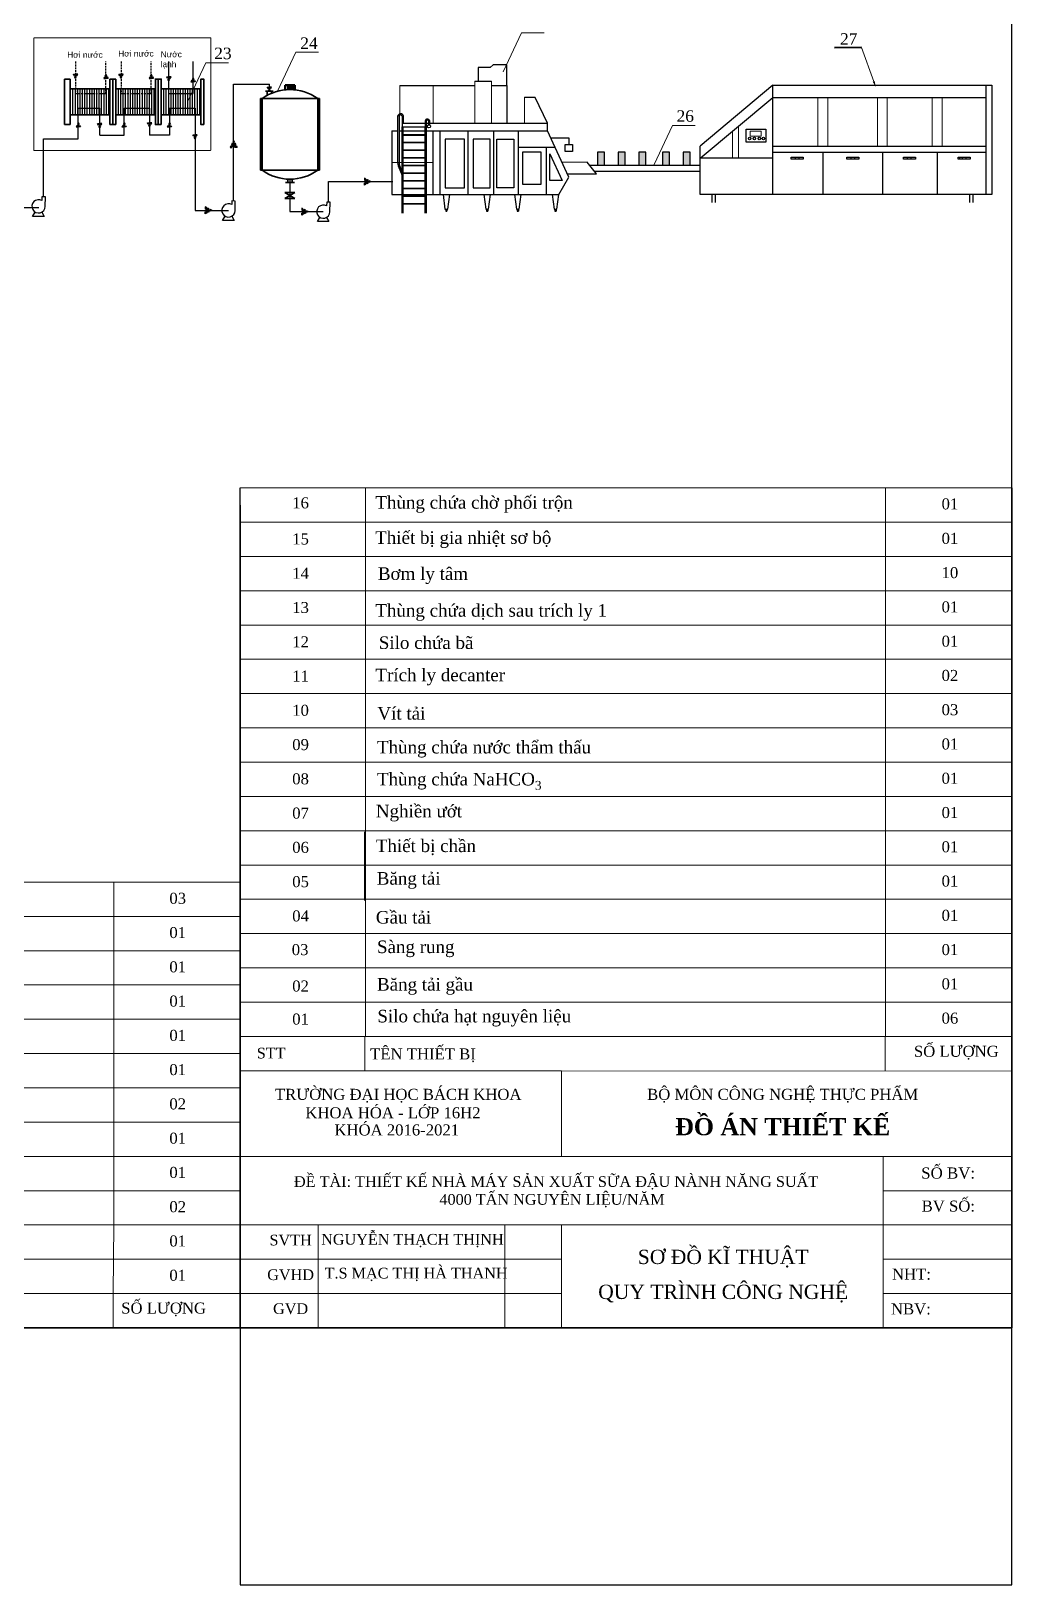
# Model space of a CAD drawing. Header units: millimetres. Extents: x -76212 to 9435109730, y -5959132081 to 60147.
# Drawn here: x 25728 to 89591, y -139927 to -38719 of the extents above; entities that cross this region are included whole.
import ezdxf

# ---------------------------------------------------------------- set-up
doc = ezdxf.new("R2010")
doc.units = ezdxf.units.MM
doc.linetypes.add('W. Cot Tang L5-L13$0$HIDDEN2', pattern=[0.1875, 0.125, -0.0625])
doc.layers.add('121', color=7, linetype='Continuous')
doc.layers.add('duong net manh', color=5, linetype='Continuous')
for name, color, linetype, lineweight in [('A-DOOR', 5, 'W. Cot Tang L5-L13$0$HIDDEN2', 5), ('athietbi', 2, 'Continuous', 35), ('bao', 7, 'Continuous', 30), ('CCDC_KT_BE TONG', 1, 'Continuous', 25), ('duong cat', 90, 'Continuous', 13), ('K.Thuoc0.15', 2, 'Continuous', 15), ('net co ban', 80, 'Continuous', 25), ('netchinh1', 221, 'Continuous', 40), ('netmanh', 8, 'Continuous', 0), ('tb dây chuyền', 10, 'Continuous', 40), ('van ban', 112, 'Continuous', 20), ('vinh', 120, 'Continuous', 25), ('đường hơi nước', 6, 'Continuous', 9)]:
    doc.layers.add(name, color=color, linetype=linetype, lineweight=lineweight)
doc.styles.add('DIM', font='arial.ttf')
doc.styles.add('NGA', font='arial.ttf', dxfattribs={"height": 2})

# ---------------------------------------------------------------- blocks, each defined once
blk = doc.blocks.new('v b')
for points in [[(71401, -182775), (71401, -140775), (12001, -140775), (12001, -182775)], [(53401, -188775), (71401, -188775), (71401, -182775), (53401, -182775)]]:
    blk.add_lwpolyline(points, close=True)

msp = doc.modelspace()

# ---------------------------------------------------------------- hatches: boundary and pattern name
at = {"lineweight": 9}
h = msp.add_hatch(dxfattribs=at)
h.set_pattern_fill('ANGLE', color=256)
h.set_pattern_definition([(0, (-79803.8505, -118405.4586), (0, 6.985), [5.08, -1.905]), (90, (-79803.8505, -118405.4586), (-6.985, 4e-16), [5.08, -1.905])])
h.paths.add_polyline_path([(62600.7, -47462), (63069.8, -47462), (63069.8, -46603.8), (62600.7, -46603.8)])
h.paths.add_polyline_path([(64416.4, -46603.8), (63947.3, -46603.8), (63947.3, -47462), (64416.4, -47462)])
h.paths.add_polyline_path([(65762.5, -46603.8), (65293.4, -46603.8), (65293.4, -47462), (65762.5, -47462)])
h.paths.add_polyline_path([(67305.9, -46603.8), (66836.8, -46603.8), (66836.8, -47462), (67305.9, -47462)])
h.paths.add_polyline_path([(68180.7, -47462), (68649.8, -47462), (68649.8, -46603.8), (68180.7, -46603.8)])
at = {"layer": '121', "linetype": 'W. Cot Tang L5-L13$0$HIDDEN2', "lineweight": 9, "ltscale": 1000}
h = msp.add_hatch(color=7, dxfattribs=at)
h.dxf.hatch_style = 1
h.paths.add_polyline_path([(28762.7, -41531.1), (28622, -41795.9), (28622, -41531.1)])
h.paths.add_polyline_path([(28622, -41531.1), (28622, -41795.9), (28481.3, -41531.1)])
h = msp.add_hatch(color=7, dxfattribs=at)
h.dxf.hatch_style = 1
h.paths.add_polyline_path([(30454.5, -41800), (30595.2, -41535.2), (30595.2, -41800)])
h.paths.add_polyline_path([(30595.2, -41800), (30595.2, -41535.2), (30736, -41800)])
h = msp.add_hatch(color=7, dxfattribs=at)
h.dxf.hatch_style = 1
h.paths.add_polyline_path([(30454.5, -41800), (30595.2, -41535.2), (30595.2, -41800)])
h.paths.add_polyline_path([(30595.2, -41800), (30595.2, -41535.2), (30736, -41800)])
h = msp.add_hatch(color=7, dxfattribs=at)
h.dxf.hatch_style = 1
h.paths.add_polyline_path([(31726.6, -41531.1), (31585.9, -41795.9), (31585.9, -41531.1)])
h.paths.add_polyline_path([(31585.9, -41531.1), (31585.9, -41795.9), (31445.2, -41531.1)])
h = msp.add_hatch(color=7, dxfattribs=at)
h.dxf.hatch_style = 1
h.paths.add_polyline_path([(33407.4, -41800), (33548.1, -41535.2), (33548.1, -41800)])
h.paths.add_polyline_path([(33548.1, -41800), (33548.1, -41535.2), (33688.9, -41800)])
h = msp.add_hatch(color=7, dxfattribs=at)
h.dxf.hatch_style = 1
h.paths.add_polyline_path([(33407.4, -41800), (33548.1, -41535.2), (33548.1, -41800)])
h.paths.add_polyline_path([(33548.1, -41800), (33548.1, -41535.2), (33688.9, -41800)])
h = msp.add_hatch(color=7, dxfattribs=at)
h.dxf.hatch_style = 1
h.paths.add_polyline_path([(34841.5, -41700.3), (34700.7, -41965.2), (34700.7, -41700.3)])
h.paths.add_polyline_path([(34700.7, -41700.3), (34700.7, -41965.2), (34560, -41700.3)])
h = msp.add_hatch(color=7, dxfattribs=at)
h.dxf.hatch_style = 1
h.paths.add_polyline_path([(36135.5, -42019.8), (36276.2, -41754.9), (36276.2, -42019.8)])
h.paths.add_polyline_path([(36276.2, -42019.8), (36276.2, -41754.9), (36417, -42019.8)])
h = msp.add_hatch(color=7, dxfattribs=at)
h.dxf.hatch_style = 1
h.paths.add_polyline_path([(36135.5, -42019.8), (36276.2, -41754.9), (36276.2, -42019.8)])
h.paths.add_polyline_path([(36276.2, -42019.8), (36276.2, -41754.9), (36417, -42019.8)])
h = msp.add_hatch(color=7, dxfattribs=at)
h.dxf.hatch_style = 1
h.paths.add_polyline_path([(41384.7, -42368.4), (41244, -42633.3), (41244, -42368.4)])
h.paths.add_polyline_path([(41244, -42368.4), (41244, -42633.3), (41103.3, -42368.4)])
h = msp.add_hatch(color=7, dxfattribs=at)
h.dxf.hatch_style = 1
h.paths.add_polyline_path([(28661.9, -44966.7), (28802.7, -44701.9), (28802.7, -44966.7)])
h.paths.add_polyline_path([(28802.7, -44966.7), (28802.7, -44701.9), (28943.4, -44966.7)])
h = msp.add_hatch(color=7, dxfattribs=at)
h.dxf.hatch_style = 1
h.paths.add_polyline_path([(28661.9, -44966.7), (28802.7, -44701.9), (28802.7, -44966.7)])
h.paths.add_polyline_path([(28802.7, -44966.7), (28802.7, -44701.9), (28943.4, -44966.7)])
h = msp.add_hatch(color=7, dxfattribs=at)
h.dxf.hatch_style = 1
h.paths.add_polyline_path([(30343.7, -44749.2), (30203, -45014), (30203, -44749.2)])
h.paths.add_polyline_path([(30203, -44749.2), (30203, -45014), (30062.3, -44749.2)])
h = msp.add_hatch(color=7, dxfattribs=at)
h.dxf.hatch_style = 1
h.paths.add_polyline_path([(31643.5, -44966.7), (31784.2, -44701.9), (31784.2, -44966.7)])
h.paths.add_polyline_path([(31784.2, -44966.7), (31784.2, -44701.9), (31924.9, -44966.7)])
h = msp.add_hatch(color=7, dxfattribs=at)
h.dxf.hatch_style = 1
h.paths.add_polyline_path([(31643.5, -44966.7), (31784.2, -44701.9), (31784.2, -44966.7)])
h.paths.add_polyline_path([(31784.2, -44966.7), (31784.2, -44701.9), (31924.9, -44966.7)])
h = msp.add_hatch(color=7, dxfattribs=at)
h.dxf.hatch_style = 1
h.paths.add_polyline_path([(33585.2, -44696.8), (33444.5, -44961.7), (33444.5, -44696.8)])
h.paths.add_polyline_path([(33444.5, -44696.8), (33444.5, -44961.7), (33303.8, -44696.8)])
h = msp.add_hatch(color=7, dxfattribs=at)
h.dxf.hatch_style = 1
h.paths.add_polyline_path([(34595.2, -44966.7), (34736, -44701.9), (34736, -44966.7)])
h.paths.add_polyline_path([(34736, -44966.7), (34736, -44701.9), (34876.7, -44966.7)])
h = msp.add_hatch(color=7, dxfattribs=at)
h.dxf.hatch_style = 1
h.paths.add_polyline_path([(34595.2, -44966.7), (34736, -44701.9), (34736, -44966.7)])
h.paths.add_polyline_path([(34736, -44966.7), (34736, -44701.9), (34876.7, -44966.7)])
h = msp.add_hatch(color=7, dxfattribs=at)
h.dxf.hatch_style = 1
h.paths.add_polyline_path([(36550.1, -45471.6), (36409.4, -45736.5), (36409.4, -45471.6)])
h.paths.add_polyline_path([(36409.4, -45471.6), (36409.4, -45736.5), (36268.6, -45471.6)])
h = msp.add_hatch(color=7, dxfattribs=at)
h.dxf.hatch_style = 1
h.paths.add_polyline_path([(38681.2, -46300.8), (38915.7, -45859.3), (38915.7, -46300.8)])
h.paths.add_polyline_path([(38915.7, -46300.8), (38915.7, -45859.3), (39150.2, -46300.8)])
h = msp.add_hatch(color=7, dxfattribs=at)
h.dxf.hatch_style = 1
h.paths.add_polyline_path([(38681.2, -46300.8), (38915.7, -45859.3), (38915.7, -46300.8)])
h.paths.add_polyline_path([(38915.7, -46300.8), (38915.7, -45859.3), (39150.2, -46300.8)])
h = msp.add_hatch(color=7, dxfattribs=at)
h.dxf.hatch_style = 1
h.paths.add_polyline_path([(47436, -48299.6), (47859.8, -48524.7), (47436, -48524.7)])
h.paths.add_polyline_path([(47436, -48524.7), (47859.8, -48524.7), (47436, -48749.9)])
h = msp.add_hatch(color=7, dxfattribs=at)
h.dxf.hatch_style = 1
h.paths.add_polyline_path([(37071.9, -50174.5), (37495.7, -50399.7), (37071.9, -50399.7)])
h.paths.add_polyline_path([(37071.9, -50399.7), (37495.7, -50399.7), (37071.9, -50624.8)])
h = msp.add_hatch(color=7, dxfattribs=at)
h.dxf.hatch_style = 1
h.paths.add_polyline_path([(43355.4, -50256.2), (43779.1, -50481.4), (43355.4, -50481.4)])
h.paths.add_polyline_path([(43355.4, -50481.4), (43779.1, -50481.4), (43355.4, -50706.5)])

# ---------------------------------------------------------------- linework, layer by layer
at = {"color": 7, "lineweight": 13}
msp.add_line((80591.2, -41997), (79790.1, -39799.4), dxfattribs=at)
for p, q in [((55616.1, -41093.7), (54845.6, -41093.7)), ((54845.6, -41093.7), (54845.6, -41976.4)), ((55803.9, -40922.3), (55616.1, -41093.7)), ((56695.7, -40922.3), (55803.9, -40922.3)), ((56695.7, -42255.3), (56695.7, -40922.3)), ((54615.5, -41976.4), (55704.8, -41976.4)), ((56695.7, -42255.3), (56695.7, -44713.8)), ((58547, -43045.9), (57850.3, -43045.9)), ((59363, -44713.8), (58547, -43045.9)), ((49213.8, -45211.4), (49213.8, -49354.5)), ((49213.8, -45211.4), (49596, -45211.4)), ((49686.2, -45211.4), (49883, -45211.4)), ((57448, -45211.4), (57448, -46272.8)), ((59363, -45211.4), (59363, -44713.8)), ((60730.9, -48231), (59363, -45211.4)), ((26545.6, -49522.6), (26545.6, -45738.8)), ((26545.6, -45738.8), (28803.3, -45738.8)), ((57435.6, -46272.8), (57435.6, -49347.1)), ((57448, -46272.8), (59848.2, -46282.5)), ((59266, -46280.2), (59266, -49354.5)), ((59572.2, -45673.2), (60735.9, -45673.2)), ((60735.9, -45673.2), (60735.9, -46110.5)), ((59514.2, -48449.9), (59514.2, -46713.6)), ((59514.2, -46713.6), (60297.4, -48449.9)), ((61929.5, -47264.8), (60294.9, -47268.6)), ((62545.9, -48010.2), (61929.5, -47264.8)), ((62092.6, -47462), (69282.3, -47462)), ((45087.8, -49868.3), (45087.8, -48524.7)), ((60297.4, -48449.9), (59514.2, -48449.9)), ((60089.8, -49354.5), (60730.9, -48231)), ((60630.9, -48010.2), (62545.9, -48010.2)), ((62400.8, -47834.7), (69282.3, -47834.7))]:
    msp.add_line(p, q)
at = {"color": 7, "lineweight": 50}
for p, q in [((42274.1, -42548), (42274.7, -42243)), ((42897.9, -42244.2), (42274.7, -42243)), ((42463.2, -42243.4), (42463.8, -42535)), ((42628, -42243.7), (42628.3, -42533.2)), ((42767.3, -42244), (42767.7, -42538.5)), ((42897.9, -42549.1), (42897.9, -42244.2))]:
    msp.add_line(p, q, dxfattribs=at)
at = {"color": 7, "linetype": 'ByBlock', "lineweight": 30}
for p, q in [((49596, -44252.3), (49596, -44978.3)), ((49596, -44281.9), (49596, -44978.3)), ((49686.2, -44265.5), (49686.2, -44970.1)), ((49686.2, -44265.5), (49686.2, -44970.1)), ((49883, -44272), (49883, -50584.9)), ((49976.2, -44713.8), (49976.2, -44256.8)), ((49976.2, -44713.8), (49976.2, -44256.8)), ((49596, -44978.3), (49596, -47290.3)), ((49596, -44978.3), (49596, -47290.3)), ((49686.2, -44970.1), (49686.2, -47276)), ((49686.2, -44970.1), (49686.2, -47276)), ((49883, -44962.6), (51548.4, -44962.6)), ((49932.7, -44962.6), (49932.7, -50584.9)), ((49977.1, -44713.8), (51624.8, -44713.8)), ((51376, -44962.6), (51376, -50584.9)), ((51376.8, -44567.1), (51376.8, -48444.4)), ((51448.6, -44573.3), (51448.6, -50584.9)), ((51607.1, -44575.7), (51607.4, -44824.5)), ((49636.4, -47501.6), (49884.3, -48127.5)), ((49719.6, -47468.8), (49882.9, -47926.5)), ((49213.8, -49354.5), (60088.5, -49354.5)), ((52554.4, -49354.5), (52674.9, -50315.4)), ((52862.5, -50315.4), (52983, -49354.5)), ((55213.1, -49354.5), (55333.5, -50315.4)), ((55521.2, -50315.4), (55641.6, -49354.5)), ((57210.1, -49354.5), (57330.6, -50315.4)), ((57518.2, -50315.4), (57638.6, -49354.5)), ((59659.9, -49354.5), (59780.4, -50315.4)), ((59968, -50315.4), (60088.5, -49354.5)), ((52674.9, -50315.4), (52862.5, -50315.4)), ((52731.2, -50315.4), (52731.2, -50458)), ((52809, -50317.4), (52805.6, -50458.1)), ((55333.5, -50315.4), (55521.2, -50315.4)), ((55389.8, -50315.4), (55389.8, -50458)), ((55467.6, -50317.4), (55464.2, -50458.1)), ((57330.6, -50315.4), (57518.2, -50315.4)), ((57386.9, -50315.4), (57386.9, -50458)), ((57464.7, -50317.4), (57461.2, -50458.1)), ((59780.4, -50315.4), (59968, -50315.4)), ((59836.7, -50315.4), (59836.7, -50458)), ((59914.5, -50317.4), (59911.1, -50458.1))]:
    msp.add_line(p, q, dxfattribs=at)
at = {"color": 7, "linetype": 'ByBlock', "lineweight": 15}
for p, q in [((49932.7, -45460.3), (51376, -45460.3)), ((49932.7, -45510), (51376, -45510)), ((49932.7, -45957.9), (51376, -45957.9)), ((49932.7, -46007.7), (51376, -46007.7)), ((49932.7, -46455.6), (51376, -46455.6)), ((49932.7, -46505.4), (51376, -46505.4)), ((49932.7, -46953.3), (51376, -46953.3)), ((49932.7, -47003), (51376, -47003)), ((49932.7, -47450.9), (51376, -47450.9)), ((49932.7, -47500.7), (51376, -47500.7)), ((49932.7, -47948.6), (51376, -47948.6)), ((49932.7, -47998.4), (51376, -47998.4)), ((49932.7, -48446.3), (51376, -48446.3)), ((49932.7, -48496), (51376, -48496)), ((49932.7, -48943.9), (51376, -48943.9)), ((49932.7, -48993.7), (51376, -48993.7)), ((49932.7, -49441.6), (51376, -49441.6)), ((49932.7, -49491.4), (51376, -49491.4)), ((49932.7, -49939.3), (51376, -49939.3)), ((49932.7, -49989), (51376, -49989))]:
    msp.add_line(p, q, dxfattribs=at)
for points in [[(60493.3, -46110.5), (60978.4, -46110.5), (60978.4, -46567.7), (60493.3, -46567.7)], [(57738.5, -46594.5), (58913, -46594.5), (58913, -48713.4), (57738.5, -48713.4)], [(62600.7, -47462), (63069.8, -47462), (63069.8, -46603.8), (62600.7, -46603.8)], [(63947.3, -47462), (64416.4, -47462), (64416.4, -46603.8), (63947.3, -46603.8)], [(65293.4, -47462), (65762.5, -47462), (65762.5, -46603.8), (65293.4, -46603.8)], [(66836.8, -47462), (67305.9, -47462), (67305.9, -46603.8), (66836.8, -46603.8)], [(68180.7, -47462), (68649.8, -47462), (68649.8, -46603.8), (68180.7, -46603.8)]]:
    msp.add_lwpolyline(points, close=True)
at = {"color": 7, "linetype": 'ByBlock', "lineweight": 30}
msp.add_circle((51635, -44919.3), 98.7, dxfattribs=at)
msp.add_circle((51635, -44919.3), 98.7, dxfattribs=at)
for centre, radius, start, end in [((49785.6, -44295.4), 194.5, 11.472741, 167.173852), ((49785.6, -44295.4), 194.5, 11.472741, 167.173852), ((49784.1, -44282.5), 99.4, 6.053318, 170.171867), ((51527, -44611.1), 156.5, 11.887235, 163.660636), ((51527.2, -44613.7), 88.4, 25.448196, 152.786313), ((50169.7, -47290.3), 573.7, 180.001692, 201.612848), ((50259.8, -47276), 573.7, 180, 199.643505)]:
    msp.add_arc(centre, radius, start, end, dxfattribs=at)
at = {"layer": '121'}
for points in [[(53952.7, -45762.6), (52697.2, -45762.6), (52697.2, -48933.4), (53952.7, -48933.4)], [(55615.6, -45762.6), (54519.7, -45762.6), (54519.7, -48933.4), (55615.6, -48933.4)], [(56059.2, -45762.6), (57170.3, -45762.6), (57170.3, -48933.4), (56059.2, -48933.4)]]:
    msp.add_lwpolyline(points, close=True, dxfattribs=at)
at = {"layer": 'A-DOOR', "color": 7}
msp.add_lwpolyline([(25897.5, -39158.3), (37433, -39158.3), (37433, -46501.6), (25897.5, -46501.6)], close=True, dxfattribs=at)
at = {"layer": 'athietbi', "color": 7}
for p, q in [((27900.9, -44805.1), (27900.9, -41848.5)), ((27900.9, -41848.5), (28089.8, -41848.5)), ((28089.8, -41848.5), (28278.8, -41848.5)), ((28278.8, -41848.5), (28278.8, -44805.1)), ((28278.8, -42477.5), (30861.1, -42477.5)), ((30861.1, -44805.1), (30861.1, -41848.5)), ((30861.1, -41848.5), (31050.1, -41848.5)), ((31050.1, -41848.5), (31050.1, -44805.1)), ((31050.1, -41848.5), (31239, -41848.5)), ((31239, -41848.5), (31239, -44805.1)), ((31239, -42477.5), (33821.4, -42477.5)), ((34199.3, -42477.5), (36781.7, -42477.5)), ((40656.2, -43116), (44505.4, -43116)), ((40656.2, -47781.6), (40656.2, -43116)), ((40772.9, -47781.6), (40772.9, -43116)), ((40999.4, -42633.3), (41488.7, -42633.3)), ((41104.3, -42907.8), (41104.3, -42633.3)), ((41383.7, -42633.3), (41383.7, -42773.8)), ((44388.7, -43116), (44388.7, -47781.6)), ((44505.4, -43116), (44505.4, -47781.6)), ((28278.8, -44176), (30861.1, -44176)), ((31239, -44176), (33821.4, -44176)), ((34199.3, -44176), (36781.7, -44176)), ((27900.9, -44805.1), (28278.8, -44805.1)), ((31050.1, -44805.1), (30861.1, -44805.1)), ((31239, -44805.1), (31050.1, -44805.1)), ((44505.4, -47781.6), (40656.2, -47781.6)), ((42435, -48585.9), (42435, -48364.8)), ((42435, -48364.8), (42726.6, -48364.8)), ((42726.6, -48585.9), (42726.6, -48364.8)), ((42289.2, -48585.9), (42872.4, -48585.9)), ((52731.2, -50458), (52805.6, -50458)), ((55389.8, -50458), (55464.2, -50458)), ((57386.9, -50458), (57461.2, -50458)), ((59836.5, -50458.1), (59910.9, -50458.1))]:
    msp.add_line(p, q, dxfattribs=at)
at = {"layer": 'athietbi', "color": 7, "lineweight": 30}
for p, q in [((49746.9, -42255.3), (54615.5, -42255.3)), ((55704.8, -42255.3), (56695.7, -42255.3)), ((74034.3, -42246.5), (69282.3, -46206.5)), ((74034.3, -49374.5), (74034.3, -42246.5)), ((74034.3, -42246.5), (88290.3, -42246.5)), ((87894.3, -42246.5), (87894.3, -49374.5)), ((88290.3, -42246.5), (88290.3, -49374.5)), ((69282.3, -46998.5), (74034.3, -43038.5)), ((74034.3, -43038.5), (87894.3, -43038.5)), ((87894.3, -43038.5), (87894.3, -46206.5)), ((88290.3, -43038.5), (88290.3, -46206.5)), ((49596, -45211.4), (49596, -45211.4)), ((49883, -44713.8), (59363, -44713.8)), ((49883, -50584.9), (49883, -44962.6)), ((49932.7, -45211.4), (59363, -45211.4)), ((51680.1, -44578.9), (51680.1, -44831.5)), ((51879.4, -45211.4), (51879.4, -49354.5)), ((52367, -49354.5), (52367, -45211.4)), ((54194, -49354.5), (54194, -45211.4)), ((55854.8, -49354.5), (55854.8, -45211.4)), ((69282.3, -49374.5), (69282.3, -46206.5)), ((74034.3, -46206.5), (87894.3, -46206.5)), ((74034.3, -46998.5), (69282.3, -46998.5)), ((74034.3, -46602.5), (87894.3, -46602.5)), ((75493.5, -47055.9), (75493.5, -46937.1)), ((75731.1, -47055.9), (75731.1, -46937.1)), ((77281.5, -46602.5), (77281.5, -49374.5)), ((79118.9, -47055.9), (79118.9, -46937.1)), ((79356.5, -47055.9), (79356.5, -46937.1)), ((81162.3, -46602.5), (81162.3, -49374.5)), ((82799.7, -47055.9), (82799.7, -46937.1)), ((83037.3, -47055.9), (83037.3, -46937.1)), ((84726.3, -46602.5), (84726.3, -49374.5)), ((86204.7, -47055.9), (86204.7, -46937.1)), ((86365.7, -47055.9), (86365.7, -46937.1)), ((86603.3, -47055.9), (86603.3, -46937.1)), ((88290.3, -49374.5), (69282.3, -49374.5)), ((70050.5, -49374.5), (70050.5, -49875.4)), ((70288.1, -49875.4), (70288.1, -49374.5)), ((86827, -49374.5), (86827, -49875.4)), ((87064.6, -49875.4), (87064.6, -49374.5))]:
    msp.add_line(p, q, dxfattribs=at)
at = {"layer": 'athietbi', "color": 7, "lineweight": 20}
for p, q in [((49746.9, -42255.3), (49746.9, -44190.3)), ((51899.8, -42255.3), (51899.8, -44713.8)), ((54615.5, -41976.4), (54615.5, -44713.8)), ((55704.8, -41976.4), (55704.8, -44713.8)), ((57850.3, -43024.9), (57850.3, -44713.8)), ((76964.7, -43038.5), (76964.7, -46206.5)), ((77598.3, -43038.5), (77598.3, -46206.5)), ((80845.5, -43038.5), (80845.5, -46206.5)), ((81479.1, -43038.5), (81479.1, -46206.5)), ((84409.5, -43038.5), (84409.5, -46206.5)), ((85043.1, -43038.5), (85043.1, -46206.5)), ((71396.9, -45236.3), (71396.9, -46998.5)), ((71792.9, -44906.3), (71792.9, -46998.5)), ((51879.4, -47283), (49213.8, -47283))]:
    msp.add_line(p, q, dxfattribs=at)
at = {"layer": 'athietbi', "color": 7}
for points in [[(34010.4, -44805.1), (33821.4, -44805.1), (33821.4, -41848.5), (34010.4, -41848.5)], [(34199.3, -44805.1), (34010.4, -44805.1), (34010.4, -41848.5), (34199.3, -41848.5)], [(36970.6, -44805.1), (36781.7, -44805.1), (36781.7, -41848.5), (36970.6, -41848.5)]]:
    msp.add_lwpolyline(points, close=True, dxfattribs=at)
at = {"layer": 'athietbi', "color": 7, "lineweight": 30}
for points in [[(72289.9, -45099.7), (73572.9, -45099.7), (73572.9, -45953.1), (72289.9, -45953.1)], [(75216.3, -46937.1), (76008.3, -46937.1), (76008.3, -47055.9), (75216.3, -47055.9)], [(78841.7, -46937.1), (79633.7, -46937.1), (79633.7, -47055.9), (78841.7, -47055.9)], [(82522.5, -46937.1), (83314.5, -46937.1), (83314.5, -47055.9), (82522.5, -47055.9)], [(86088.5, -46937.1), (86880.5, -46937.1), (86880.5, -47055.9), (86088.5, -47055.9)]]:
    msp.add_lwpolyline(points, close=True, dxfattribs=at)
at = {"layer": 'athietbi', "color": 7, "lineweight": 20}
msp.add_lwpolyline([(72559.2, -45228.4), (73262.1, -45228.4), (73262.1, -45561), (72559.2, -45561)], close=True, dxfattribs=at)
at = {"layer": 'athietbi', "color": 7, "lineweight": 30}
for centre in [(72513.6, -45717.4), (72826.5, -45717.4), (73145.2, -45717.4), (73412.5, -45717.4)]:
    msp.add_circle(centre, 79.2, dxfattribs=at)
at = {"layer": 'athietbi', "color": 7}
for centre, start, end in [((42580.8, -45626.7), 54.242607, 125.757393), ((42580.8, -45270.9), 234.242607, 305.757393)]:
    msp.add_arc(centre, 3093.9, start, end, dxfattribs=at)
at = {"layer": 'bao', "color": 7, "linetype": 'Continuous', "lineweight": 20}
for p, q in [((39339.5, -68475.1), (89579.2, -68475.1)), ((39339.5, -68475.1), (89579.2, -68475.1)), ((47510.9, -70707.9), (47510.9, -68475.1)), ((81363.5, -70707.9), (81363.5, -68475.1)), ((39339.5, -70707.9), (89579.2, -70707.9)), ((47510.9, -72940.8), (47510.9, -70707.9)), ((81363.5, -72940.8), (81363.5, -70707.9)), ((39339.5, -72940.8), (89579.2, -72940.8)), ((39339.5, -75173.7), (89579.2, -75173.7)), ((39339.5, -76290.1), (39339.5, -78523)), ((39339.5, -77406.6), (89579.2, -77406.6)), ((39339.5, -79639.4), (89579.2, -79639.4)), ((39339.5, -81872.3), (89579.2, -81872.3)), ((39339.5, -84105.2), (89579.2, -84105.2)), ((39339.5, -86338), (89579.2, -86338)), ((39339.5, -88570.9), (89579.2, -88570.9)), ((39339.5, -90803.8), (89579.2, -90803.8)), ((47438.8, -93112.4), (47438.8, -90880.4)), ((39339.5, -93036.7), (89579.2, -93036.7)), ((-10900.1, -94153.1), (39339.5, -94153.1)), ((39339.5, -95269.5), (89579.2, -95269.5)), ((-10900.1, -96386), (39339.5, -96386)), ((39339.5, -97502.4), (89579.2, -97502.4)), ((-10900.1, -98618.9), (39339.5, -98618.9)), ((39339.5, -99735.3), (89579.2, -99735.3)), ((-10900.1, -100851.7), (39339.5, -100851.7)), ((31123.8, -103084.6), (31123.8, -100851.7)), ((39339.5, -101968.2), (89579.2, -101968.2)), ((-10900.1, -103084.6), (39339.5, -103084.6)), ((39339.5, -104201), (89579.2, -104201)), ((39339.5, -104201), (89579.2, -104201)), ((47465.1, -106433.9), (47465.1, -104201)), ((81333.4, -106433.9), (81333.4, -104201)), ((-10900.1, -105317.5), (39339.5, -105317.5)), ((60272.7, -106433.9), (60272.7, -112016.1)), ((-10900.1, -107550.3), (39339.5, -107550.3)), ((-10900.1, -109783.2), (39339.5, -109783.2)), ((-10900.1, -112016.1), (39339.5, -112016.1)), ((39339.5, -112016.1), (89579.2, -112016.1)), ((81205.9, -123180.5), (81205.9, -112016.1)), ((89579.2, -123180.5), (89579.2, -112016.1)), ((-10900.1, -114249), (39339.5, -114249)), ((81205.9, -114249), (89579.2, -114249)), ((-10900.1, -116481.8), (39339.5, -116481.8)), ((-10900.1, -116481.8), (39339.5, -116481.8)), ((31123.8, -116481.8), (31081.8, -120926.7)), ((39339.5, -116481.8), (89579.2, -116481.8)), ((44412.7, -123180.5), (44412.7, -116481.8)), ((56569.6, -123180.5), (56569.6, -116481.8)), ((60272.7, -123180.5), (60272.7, -116481.8)), ((-10900.1, -118714.7), (39339.5, -118714.7)), ((39339.5, -118714.7), (60272.7, -118714.7)), ((81205.9, -118714.7), (89579.2, -118714.7)), ((-10900.1, -120947.6), (39339.5, -120947.6)), ((31081.8, -123159.6), (31081.8, -120926.7)), ((39339.5, -120947.6), (60272.7, -120947.6)), ((81205.9, -120947.6), (89579.2, -120947.6)), ((39339.5, -123180.5), (89579.2, -123180.5))]:
    msp.add_line(p, q, dxfattribs=at)
at = {"layer": 'CCDC_KT_BE TONG', "color": 7, "linetype": 'W. Cot Tang L5-L13$0$HIDDEN2', "ltscale": 1000}
for p, q in [((28624.3, -40708.5), (28624.3, -42788.6)), ((30589.1, -42788.6), (30589.1, -40708.5)), ((31584.5, -40708.5), (31584.5, -42788.6)), ((33549.3, -42788.6), (33549.3, -40708.5)), ((28622, -41795.9), (28481.3, -41531.1)), ((28481.3, -41531.1), (28622, -41531.1)), ((28622, -41795.9), (28762.7, -41531.1)), ((28762.7, -41531.1), (28622, -41531.1)), ((30595.2, -41535.2), (30454.5, -41800)), ((30595.2, -41535.2), (30454.5, -41800)), ((30454.5, -41800), (30595.2, -41800)), ((30454.5, -41800), (30595.2, -41800)), ((30595.2, -41535.2), (30736, -41800)), ((30595.2, -41535.2), (30736, -41800)), ((30736, -41800), (30595.2, -41800)), ((30736, -41800), (30595.2, -41800)), ((31585.9, -41795.9), (31445.2, -41531.1)), ((31445.2, -41531.1), (31585.9, -41531.1)), ((31585.9, -41795.9), (31726.6, -41531.1)), ((31726.6, -41531.1), (31585.9, -41531.1)), ((33548.1, -41535.2), (33407.4, -41800)), ((33548.1, -41535.2), (33407.4, -41800)), ((33407.4, -41800), (33548.1, -41800)), ((33407.4, -41800), (33548.1, -41800)), ((33548.1, -41535.2), (33688.9, -41800)), ((33548.1, -41535.2), (33688.9, -41800)), ((33688.9, -41800), (33548.1, -41800)), ((33688.9, -41800), (33548.1, -41800)), ((34700.7, -41965.2), (34560, -41700.3)), ((34560, -41700.3), (34700.7, -41700.3)), ((34700.7, -41965.2), (34841.5, -41700.3)), ((34841.5, -41700.3), (34700.7, -41700.3)), ((36276.2, -41754.9), (36135.5, -42019.8)), ((36276.2, -41754.9), (36135.5, -42019.8)), ((36135.5, -42019.8), (36276.2, -42019.8)), ((36135.5, -42019.8), (36276.2, -42019.8)), ((36276.2, -41754.9), (36417, -42019.8)), ((36276.2, -41754.9), (36417, -42019.8)), ((36417, -42019.8), (36276.2, -42019.8)), ((36417, -42019.8), (36276.2, -42019.8)), ((41244, -42633.3), (41103.3, -42368.4)), ((41103.3, -42368.4), (41244, -42368.4)), ((41244, -42633.3), (41384.7, -42368.4)), ((41384.7, -42368.4), (41244, -42368.4)), ((28624.3, -42788.6), (30122.5, -42788.6)), ((30122.5, -42788.6), (30589.1, -42788.6)), ((31584.5, -42788.6), (33082.8, -42788.6)), ((33082.8, -42788.6), (33549.3, -42788.6)), ((28802.7, -44701.9), (28661.9, -44966.7)), ((28802.7, -44701.9), (28661.9, -44966.7)), ((28661.9, -44966.7), (28802.7, -44966.7)), ((28661.9, -44966.7), (28802.7, -44966.7)), ((28802.7, -44701.9), (28943.4, -44966.7)), ((28802.7, -44701.9), (28943.4, -44966.7)), ((28943.4, -44966.7), (28802.7, -44966.7)), ((28943.4, -44966.7), (28802.7, -44966.7)), ((30203, -45014), (30062.3, -44749.2)), ((30062.3, -44749.2), (30203, -44749.2)), ((30203, -45014), (30343.7, -44749.2)), ((30343.7, -44749.2), (30203, -44749.2)), ((31784.2, -44701.9), (31643.5, -44966.7)), ((31784.2, -44701.9), (31643.5, -44966.7)), ((31643.5, -44966.7), (31784.2, -44966.7)), ((31643.5, -44966.7), (31784.2, -44966.7)), ((31784.2, -44701.9), (31924.9, -44966.7)), ((31784.2, -44701.9), (31924.9, -44966.7)), ((31924.9, -44966.7), (31784.2, -44966.7)), ((31924.9, -44966.7), (31784.2, -44966.7)), ((33444.5, -44961.7), (33303.8, -44696.8)), ((33303.8, -44696.8), (33444.5, -44696.8)), ((33444.5, -44961.7), (33585.2, -44696.8)), ((33585.2, -44696.8), (33444.5, -44696.8)), ((34736, -44701.9), (34595.2, -44966.7)), ((34736, -44701.9), (34595.2, -44966.7)), ((34595.2, -44966.7), (34736, -44966.7)), ((34595.2, -44966.7), (34736, -44966.7)), ((34736, -44701.9), (34876.7, -44966.7)), ((34736, -44701.9), (34876.7, -44966.7)), ((34876.7, -44966.7), (34736, -44966.7)), ((34876.7, -44966.7), (34736, -44966.7)), ((36409.4, -45736.5), (36268.6, -45471.6)), ((36268.6, -45471.6), (36409.4, -45471.6)), ((36409.4, -45736.5), (36550.1, -45471.6)), ((36550.1, -45471.6), (36409.4, -45471.6)), ((38915.7, -45859.3), (38681.2, -46300.8)), ((38915.7, -45859.3), (38681.2, -46300.8)), ((38681.2, -46300.8), (38915.7, -46300.8)), ((38681.2, -46300.8), (38915.7, -46300.8)), ((38915.7, -45859.3), (39150.2, -46300.8)), ((38915.7, -45859.3), (39150.2, -46300.8)), ((39150.2, -46300.8), (38915.7, -46300.8)), ((39150.2, -46300.8), (38915.7, -46300.8)), ((47859.8, -48524.7), (47436, -48299.6)), ((47436, -48299.6), (47436, -48524.7)), ((47859.8, -48524.7), (47436, -48749.9)), ((47436, -48749.9), (47436, -48524.7)), ((37495.7, -50399.7), (37071.9, -50174.5)), ((37071.9, -50174.5), (37071.9, -50399.7)), ((37495.7, -50399.7), (37071.9, -50624.8)), ((37071.9, -50624.8), (37071.9, -50399.7)), ((43779.1, -50481.4), (43355.4, -50256.2)), ((43355.4, -50256.2), (43355.4, -50481.4)), ((43779.1, -50481.4), (43355.4, -50706.5)), ((43355.4, -50706.5), (43355.4, -50481.4))]:
    msp.add_line(p, q, dxfattribs=at)
at = {"layer": 'duong cat', "color": 7, "lineweight": 20}
msp.add_line((47438.8, -93112.4), (47438.8, -95344.5), dxfattribs=at)
at = {"layer": 'duong net manh', "color": 7, "lineweight": 40}
msp.add_line((79790.1, -39799.4), (78028.8, -39800.1), dxfattribs=at)
at = {"layer": 'duong net manh', "color": 7}
for p, q in [((34700.3, -42788.6), (34701.4, -40708.5)), ((36276.3, -42788.6), (36276.1, -40708.5)), ((28278.8, -42477.5), (28278.8, -44176)), ((28434.3, -42477.5), (28434.3, -44176)), ((28589.8, -42477.5), (28589.8, -44176)), ((28745.3, -42477.5), (28745.3, -44176)), ((28900.9, -42477.5), (28900.9, -44176)), ((29056.4, -42477.5), (29056.4, -44176)), ((29211.9, -42477.5), (29211.9, -44176)), ((29367.4, -42477.5), (29367.4, -44176)), ((29522.9, -42477.5), (29522.9, -44176)), ((29678.5, -42477.5), (29678.5, -44176)), ((29834, -42477.5), (29834, -44176)), ((29989.5, -42477.5), (29989.5, -44176)), ((30145, -42477.5), (30145, -44176)), ((30300.5, -42477.5), (30300.5, -44176)), ((30456.1, -42477.5), (30456.1, -44176)), ((30611.6, -42477.5), (30611.6, -44176)), ((30767.1, -42477.5), (30767.1, -44176)), ((31239, -42477.5), (31239, -44176)), ((31394.6, -42477.5), (31394.6, -44176)), ((31550.1, -42477.5), (31550.1, -44176)), ((31705.6, -42477.5), (31705.6, -44176)), ((31861.1, -42477.5), (31861.1, -44176)), ((32016.6, -42477.5), (32016.6, -44176)), ((32172.2, -42477.5), (32172.2, -44176)), ((32327.7, -42477.5), (32327.7, -44176)), ((32483.2, -42477.5), (32483.2, -44176)), ((32638.7, -42477.5), (32638.7, -44176)), ((32794.2, -42477.5), (32794.2, -44176)), ((32949.8, -42477.5), (32949.8, -44176)), ((33105.3, -42477.5), (33105.3, -44176)), ((33260.8, -42477.5), (33260.8, -44176)), ((33416.3, -42477.5), (33416.3, -44176)), ((33571.8, -42477.5), (33571.8, -44176)), ((33727.4, -42477.5), (33727.4, -44176)), ((34199.3, -42477.5), (34199.3, -44176)), ((34354.8, -42477.5), (34354.8, -44176)), ((34510.3, -42477.5), (34510.3, -44176)), ((34665.9, -42477.5), (34665.9, -44176)), ((34821.4, -42477.5), (34821.4, -44176)), ((34976.9, -42477.5), (34976.9, -44176)), ((35132.4, -42477.5), (35132.4, -44176)), ((35287.9, -42477.5), (35287.9, -44176)), ((35443.5, -42477.5), (35443.5, -44176)), ((35599, -42477.5), (35599, -44176)), ((35754.5, -42477.5), (35754.5, -44176)), ((35910, -42477.5), (35910, -44176)), ((36065.5, -42477.5), (36065.5, -44176)), ((36221.1, -42477.5), (36221.1, -44176)), ((36376.6, -42477.5), (36376.6, -44176)), ((36532.1, -42477.5), (36532.1, -44176)), ((36687.6, -42477.5), (36687.6, -44176)), ((34700.3, -42788.6), (36276.3, -42788.6)), ((28587.5, -43747.5), (28589.8, -43747.5)), ((31547.8, -43747.5), (31550.1, -43747.5)), ((34508.1, -43747.5), (34510.3, -43747.5))]:
    msp.add_line(p, q, dxfattribs=at)
at = {"layer": 'duong net manh', "color": 7, "lineweight": 40}
msp.add_solid([(80653.9, -41974.2), (80728.2, -42372.8), (80528.6, -42019.8)], dxfattribs=at)
at = {"layer": 'K.Thuoc0.15', "color": 7, "lineweight": 13}
for p, q in [((56456.7, -41378.1), (57649.8, -38836.1)), ((57649.8, -38836.1), (59127.3, -38836.1)), ((41762.4, -42643), (42955.5, -40101)), ((42955.5, -40101), (44432.9, -40101)), ((35910, -43326.8), (37103.1, -40784.8)), ((37103.1, -40784.8), (38580.6, -40784.8)), ((66305.4, -47416), (67498.5, -44874)), ((67498.5, -44874), (68976, -44874))]:
    msp.add_line(p, q, dxfattribs=at)
at = {"layer": 'net co ban', "color": 7, "ltscale": 10}
for p, q in [((26434.2, -49520.8), (26430.4, -49760.8)), ((26656.9, -49524.3), (26434.2, -49520.8)), ((26647.1, -50142.8), (26656.9, -49524.3)), ((38803.9, -49784.9), (38800.1, -50024.9)), ((39026.5, -49788.4), (38803.9, -49784.9)), ((39016.7, -50406.8), (39026.5, -49788.4)), ((44976.5, -49866.6), (44972.7, -50106.6)), ((45199.1, -49870.1), (44976.5, -49866.6)), ((45189.3, -50488.5), (45199.1, -49870.1))]:
    msp.add_line(p, q, dxfattribs=at)
for points in [[(26421.2, -50511.6), (26579.7, -50786.1), (25829.8, -50786.1), (25988.2, -50511.6)], [(38790.9, -50775.6), (38949.3, -51050.1), (38199.4, -51050.1), (38357.9, -50775.6)], [(44963.5, -50857.3), (45121.9, -51131.8), (44372, -51131.8), (44530.5, -50857.3)]]:
    msp.add_lwpolyline(points, dxfattribs=at)
for centre in [(26214.2, -50135.9), (38583.8, -50400), (44756.4, -50481.7)]:
    msp.add_arc(centre, 433, 60.032252, 359.091533, dxfattribs=at)
at = {"layer": 'netmanh', "color": 7, "lineweight": 30}
for p, q in [((39339.5, -123180.5), (39339.5, -68475.1)), ((89579.2, -68475.1), (89579.2, -123180.5)), ((39339.5, -69591.5), (39339.5, -123180.5)), ((39339.5, -123180.5), (-10900.1, -123180.5)), ((89579.2, -123180.5), (39339.5, -123180.5))]:
    msp.add_line(p, q, dxfattribs=at)
at = {"layer": 'tb dây chuyền', "color": 7, "lineweight": 35}
for p, q in [((42254.7, -49228.7), (42909.4, -49228.6)), ((42909.4, -49228.6), (42254.7, -49634.1)), ((42909.4, -49634.1), (42254.7, -49228.7)), ((42254.7, -49634.1), (42909.4, -49634.1))]:
    msp.add_line(p, q, dxfattribs=at)
at = {"layer": 'vinh', "color": 7, "lineweight": 20}
for p, q in [((89579.2, -70670.4), (89579.2, -123180.5)), ((47510.9, -104201), (47510.9, -72940.8)), ((81363.5, -104201), (81363.5, -72940.8)), ((31123.8, -100851.7), (31123.8, -94153.1)), ((31123.8, -116481.8), (31123.8, -103084.6)), ((60272.7, -106433.9), (39339.5, -106433.9)), ((60272.7, -106433.9), (89591.1, -106454.8)), ((89579.2, -123180.5), (39339.5, -123180.5))]:
    msp.add_line(p, q, dxfattribs=at)
at = {"layer": 'đường hơi nước', "color": 7, "lineweight": 30}
for p, q in [((38915.7, -48769), (38915.7, -42185.5)), ((38915.7, -42185.5), (41244, -42185.5)), ((41244, -42633.3), (41244, -42185.5)), ((28803.3, -43747.5), (30203, -43747.5)), ((28803.3, -45738.8), (28803.3, -43747.5)), ((30203, -45505.5), (30203, -43747.5)), ((31784.2, -43747.5), (33445.1, -43747.5)), ((31784.2, -45505.5), (31784.2, -43747.5)), ((33445.1, -43747.5), (33445.1, -45505.5)), ((34736, -43747.5), (36409.4, -43747.5)), ((34736, -43747.5), (34736, -45505.5)), ((36409.4, -43747.5), (36409.4, -45736.5)), ((30203, -45505.5), (31784.2, -45505.5)), ((34736, -45505.5), (33445.1, -45505.5)), ((36409.4, -45736.5), (36408.2, -48283.4)), ((38915.2, -49786.6), (38916.8, -46295.3)), ((36408.2, -48302), (36407.6, -50399.3)), ((42580.8, -48383.6), (42580.2, -50481)), ((45087.8, -48524.7), (49287.5, -48524.7)), ((24047.8, -50204.2), (26224, -50204.8)), ((36407.6, -50399.3), (38583.8, -50400)), ((42580.2, -50481), (44756.4, -50481.7))]:
    msp.add_line(p, q, dxfattribs=at)

# ---------------------------------------------------------------- block references
at = {"xscale": 2.791091901776999, "yscale": 2.791091901776999, "zscale": 2.791091901776999}
msp.add_blockref('v b', (-109707.1, 386960.9), dxfattribs=at)

# ---------------------------------------------------------------- texts
at = {"layer": 'duong net manh', "color": 7, "char_height": 466.56, "attachment_point": 1, "style": 'DIM'}
for s, width, insert in [('{\\fArial|b0|i0|c0|p34;\\H0.83333x;Hơi nước\\fTimes New Roman|b0|i0|c163|p18; }', 2219.589, (28078.8, -40069.8)), ('{\\fArial|b0|i0|c0|p34;\\H0.83333x;Hơi nước\\fTimes New Roman|b0|i0|c163|p18; }', 2219.589, (31398.3, -39987.9)), ('{\\fArial|b0|i0|c0|p34;\\H0.83333x;Nước lạnh\\fTimes New Roman|b0|i0|c163|p18; }', 1808.524, (34162.1, -40035.5))]:
    msp.add_mtext_dynamic_manual_height_columns(s, width=width, gutter_width=1500, heights=[0], dxfattribs=dict(at, insert=insert))
at = {"layer": 'netchinh1', "color": 7, "lineweight": 20, "char_height": 250, "width": 612.612, "attachment_point": 1}
for s, insert in [('{\\fTimes New Roman|b0|i0|c0|p18;\\H3x;24}', (43256.1, -39131.7)), ('{\\fTimes New Roman|b0|i0|c0|p18;\\H3x;27}', (78399.2, -38857.1)), ('{\\fTimes New Roman|b0|i0|c0|p18;\\H3x;23}', (37652.1, -39797.1)), ('{\\fTimes New Roman|b0|i0|c0|p18;\\H3x;26}', (67754.5, -43879.2))]:
    msp.add_mtext(s, dxfattribs=dict(at, insert=insert))
at = {"layer": 'van ban', "color": 7, "linetype": 'Continuous', "lineweight": 20, "style": 'NGA'}
for s, insert, char_height, attachment_point in [('{\\fTimes New Roman|b0|i0|c0|p18;16}', (43275.1, -69453.7), 719.087, 5), ('{\\fTimes New Roman|b0|i0|c0|p18;Thùng chứa chờ phối trộn}', (48144.2, -70096.9), 818.417, 7), ('{\\fTimes New Roman|b0|i0|c0|p18;01}', (85556.4, -69520), 719.087, 5), ('{\\fTimes New Roman|b0|i0|c0|p18;15}', (43275.1, -71804.5), 719.087, 5), ('{\\fTimes New Roman|b0|i0|c0|p18;Thiết bị gia nhiệt sơ bộ}', (48133.3, -72387.1), 818.417, 7), ('{\\fTimes New Roman|b0|i0|c0|p18;01}', (85556.4, -71766.3), 719.087, 5), ('{\\fTimes New Roman|b0|i0|c0|p18;14}', (43275.1, -74036.6), 719.087, 5), ('{\\fTimes New Roman|b0|i0|c0|p18;Bơm ly tâm}', (48309.9, -74738.2), 818.417, 7), ('{\\fTimes New Roman|b0|i0|c0|p18;10}', (85556.4, -73998.3), 719.087, 5), ('{\\fTimes New Roman|b0|i0|c0|p18;13}', (43275.1, -76268.6), 719.087, 5), ('{\\fTimes New Roman|b0|i0|c0|p18;01}', (85556.4, -76230.3), 719.087, 5), ('{\\fTimes New Roman|b0|i0|c0|p18;Thùng chứa dịch sau trích ly 1}', (48143, -77132.3), 818.417, 7), ('{\\fTimes New Roman|b0|i0|c0|p18;12}', (43275.1, -78500.7), 719.087, 5), ('{\\fTimes New Roman|b0|i0|c0|p18;Silo chứa bã }', (48369.2, -78976.4), 818.417, 7), ('{\\fTimes New Roman|b0|i0|c0|p18;01}', (85556.4, -78462.4), 719.087, 5), ('{\\fTimes New Roman|b0|i0|c0|p18;11}', (43275.1, -80732.7), 719.087, 5), ('{\\fTimes New Roman|b0|i0|c0|p18;Trích ly decanter}', (48148.2, -81340), 818.417, 7), ('{\\fTimes New Roman|b0|i0|c0|p18;02}', (85556.4, -80694.4), 719.087, 5), ('{\\fTimes New Roman|b0|i0|c0|p18;10}', (43275.1, -82964.8), 719.087, 5), ('{\\fTimes New Roman|b0|i0|c0|p18;Vít tải}', (48276.2, -83586.2), 818.417, 7), ('{\\fTimes New Roman|b0|i0|c0|p18;03}', (85556.4, -82926.5), 719.087, 5), ('{\\fTimes New Roman|b0|i0|c0|p18;09 }', (43275.1, -85196.8), 719.087, 5), ('{\\fTimes New Roman|b0|i0|c0|p18;Thùng chứa nước thẩm thấu}', (48250.8, -86039.6), 818.417, 7), ('{\\fTimes New Roman|b0|i0|c0|p18;01}', (85556.4, -85158.5), 719.087, 5), ('\\A1;{\\fTimes New Roman|b0|i0|c0|p18;Thùng chứa NaHCO\\H0.7x;\\S^ 3;\\H1.4286x; }', (48250.8, -88131.4), 818.417, 7), ('{\\fTimes New Roman|b0|i0|c0|p18;01}', (85556.4, -87390.6), 719.087, 5), ('{\\fTimes New Roman|b0|i0|c0|p18;08}', (43275.1, -87428.9), 719.087, 5), ('{\\fTimes New Roman|b0|i0|c0|p18;Nghiền ướt}', (48175.6, -90203.3), 818.417, 7), ('{\\fTimes New Roman|b0|i0|c0|p18;07}', (43275.1, -89660.9), 719.087, 5), ('{\\fTimes New Roman|b0|i0|c0|p18;01}', (85556.4, -89622.6), 719.087, 5), ('{\\fTimes New Roman|b0|i0|c0|p18;06}', (43275.1, -91893), 719.087, 5), ('{\\fTimes New Roman|b0|i0|c0|p18;Thiết bị chần}', (48175.6, -92400.4), 818.417, 7), ('{\\fTimes New Roman|b0|i0|c0|p18;01}', (85556.4, -91854.7), 719.087, 5), ('{\\fTimes New Roman|b0|i0|c0|p18;05}', (43275.1, -94125), 719.087, 5), ('{\\fTimes New Roman|b0|i0|c0|p18;Băng tải}', (48235.9, -94587.2), 818.417, 7), ('{\\fTimes New Roman|b0|i0|c0|p18;01}', (85556.4, -94086.7), 719.087, 5), ('{\\fTimes New Roman|b0|i0|c0|p18;03}', (35274.8, -95208.9), 719.087, 5), ('{\\fTimes New Roman|b0|i0|c0|p18;04}', (43275.1, -96357), 719.087, 5), ('{\\fTimes New Roman|b0|i0|c0|p18;Gầu tải}', (48175.6, -96864.4), 818.417, 7), ('{\\fTimes New Roman|b0|i0|c0|p18;01}', (85556.4, -96318.8), 719.087, 5), ('{\\fTimes New Roman|b0|i0|c0|p18;01}', (35274.8, -97441), 719.087, 5), ('{\\fTimes New Roman|b0|i0|c0|p18;Sàng rung }', (48250.8, -99042.6), 818.417, 7), ('{\\fTimes New Roman|b0|i0|c0|p18;03}', (43243.1, -98552.1), 719.087, 5), ('{\\fTimes New Roman|b0|i0|c0|p18;01}', (85556.4, -98550.8), 719.087, 5), ('{\\fTimes New Roman|b0|i0|c0|p18;01}', (35274.8, -99673), 719.087, 5), ('{\\fTimes New Roman|b0|i0|c0|p18;02}', (43275.1, -100923.5), 719.087, 5), ('{\\fTimes New Roman|b0|i0|c0|p18;Băng tải gầu}', (48250.8, -101489.6), 818.417, 7), ('{\\fTimes New Roman|b0|i0|c0|p18;01}', (85556.4, -100782.8), 719.087, 5), ('{\\fTimes New Roman|b0|i0|c0|p18;01}', (35274.8, -101905.1), 719.087, 5), ('{\\fTimes New Roman|b0|i0|c0|p18;01}', (43275.1, -103075.9), 719.087, 5), ('{\\fTimes New Roman|b0|i0|c0|p18;Silo chứa hạt nguyên liệu}', (48275.2, -103557.9), 818.417, 7), ('{\\fTimes New Roman|b0|i0|c0|p18;06}', (85556.4, -103014.9), 719.087, 5), ('{\\fTimes New Roman|b0|i0|c0|p18;01}', (35274.8, -104137.1), 719.087, 5), ('{\\fTimes New Roman|b0|i0|c0|p18;\\H0.97x;STT}', (41358.8, -105291.6), 719.354, 5), ('{\\fTimes New Roman|b0|i0|c0|p18;TÊN THIẾT BỊ}', (51245.2, -105432), 719.354, 5), ('{\\fTimes New Roman|b0|i0|c0|p18;SỐ L\\fTimes New Roman|b0|i0|c163|p18;Ư\\fTimes New Roman|b0|i0|c0|p18;ỢNG}', (85971.1, -105261.7), 719.3536, 5), ('{\\fTimes New Roman|b0|i0|c0|p18;01}', (35274.8, -106369.2), 719.087, 5), ('{\\fTimes New Roman|b0|i0|c0|p18;02}', (35274.8, -108601.2), 719.087, 5), ('{\\fTimes New Roman|b0|i0|c0|p18;TR\\fTimes New Roman|b0|i0|c163|p18;Ư\\fTimes New Roman|b0|i0|c0|p18;ỜNG \\fTimes New Roman|b0|i0|c238|p18;Đ\\fTimes New Roman|b0|i0|c0|p18;ẠI HỌC BÁCH KHOA}', (49632.3, -108064.5), 719.3536, 5), ('{\\fTimes New Roman|b0|i0|c0|p18;BỘ MÔN CÔNG NGHỆ THỰC PHẨM}', (74665.7, -108064.5), 719.354, 5), ('{\\fTimes New Roman|b0|i0|c0|p18;KHOA HÓA - LỚP 16H2 \\H0.97x; }', (49290.1, -109181), 719.354, 5), ('{\\fTimes New Roman|b1|i0|c238|p18;Đ\\fTimes New Roman|b1|i0|c0|p18;Ồ ÁN THIẾT KẾ}', (74665.7, -110087), 1116.437, 5), ('{\\fTimes New Roman|b0|i0|c0|p18;KHÓA 2016-2021}', (49538.7, -110297.4), 719.354, 5), ('{\\fTimes New Roman|b0|i0|c0|p18;01}', (35274.8, -110833.3), 719.087, 5), ('{\\fTimes New Roman|b0|i0|c0|p18;01}', (35274.8, -113065.3), 719.087, 5), ('{\\fTimes New Roman|b0|i0|c0|p18;\\H0.97x;  \\fTimes New Roman|b0|i0|c238|p18;Đ\\fTimes New Roman|b0|i0|c0|p18;Ề TÀI: THIẾT KẾ NHÀ MÁY SẢN XUẤT SỮA ĐẬU NÀNH NĂNG SUẤT \\P4000 TẤN NGUYÊN LIỆU/NĂM }', (59648.4, -114323), 719.3536, 5), ('{\\fTimes New Roman|b0|i0|c0|p18;\\H1.01x;SỐ BV:  }', (85438.4, -113108.7), 719.354, 5), ('{\\fTimes New Roman|b0|i0|c0|p18;02}', (35274.8, -115297.4), 719.087, 5), ('{\\fTimes New Roman|b0|i0|c0|p18;BV SỐ:  }', (85449.9, -115260.5), 719.354, 5), ('{\\fTimes New Roman|b0|i0|c0|p18;01}', (35274.8, -117529.4), 719.087, 5), ('{\\fTimes New Roman|b0|i0|c0|p18;\\H0.97x;SVTH}', (42625.4, -117473.5), 719.354, 5), ('{\\fTimes New Roman|b0|i0|c0|p18;NGUYỄN THẠCH THỊNH}', (50556.7, -117503.3), 697.773, 5), ('{\\fTimes New Roman|b0|i0|c0|p18;SƠ ĐỒ KĨ THUẬT }', (70792.6, -118677.9), 930.364, 5), ('{\\fTimes New Roman|b0|i0|c0|p18;01}', (35274.8, -119761.4), 719.087, 5), ('{\\fTimes New Roman|b0|i0|c0|p18;\\H0.97x;GVHD}', (42625.4, -119728.9), 719.354, 5), ('{\\fTimes New Roman|b0|i0|c0|p18;\\H0.97x;T.S MẠC THỊ HÀ THANH}', (50797.7, -119706.4), 719.354, 5), ('{\\fTimes New Roman|b0|i0|c0|p18;NHT:}', (83049.8, -119692.4), 719.354, 5), ('{\\fTimes New Roman|b0|i0|c0|p18;QUY TRÌNH CÔNG NGHỆ}', (70792.6, -120954.8), 930.364, 5), ('{\\fTimes New Roman|b0|i0|c0|p18;SỐ L\\fTimes New Roman|b0|i0|c163|p18;Ư\\fTimes New Roman|b0|i0|c0|p18;ỢNG}', (34357.3, -121987.4), 719.3536, 5), ('{\\fTimes New Roman|b0|i0|c0|p18;\\H0.97x;GVD}', (42625.4, -121939.2), 719.354, 5), ('{\\fTimes New Roman|b0|i0|c0|p18;NBV:}', (83014.1, -121958.6), 719.354, 5)]:
    msp.add_mtext(s, dxfattribs=dict(at, insert=insert, char_height=char_height, attachment_point=attachment_point))

doc.saveas('drawing.dxf')
